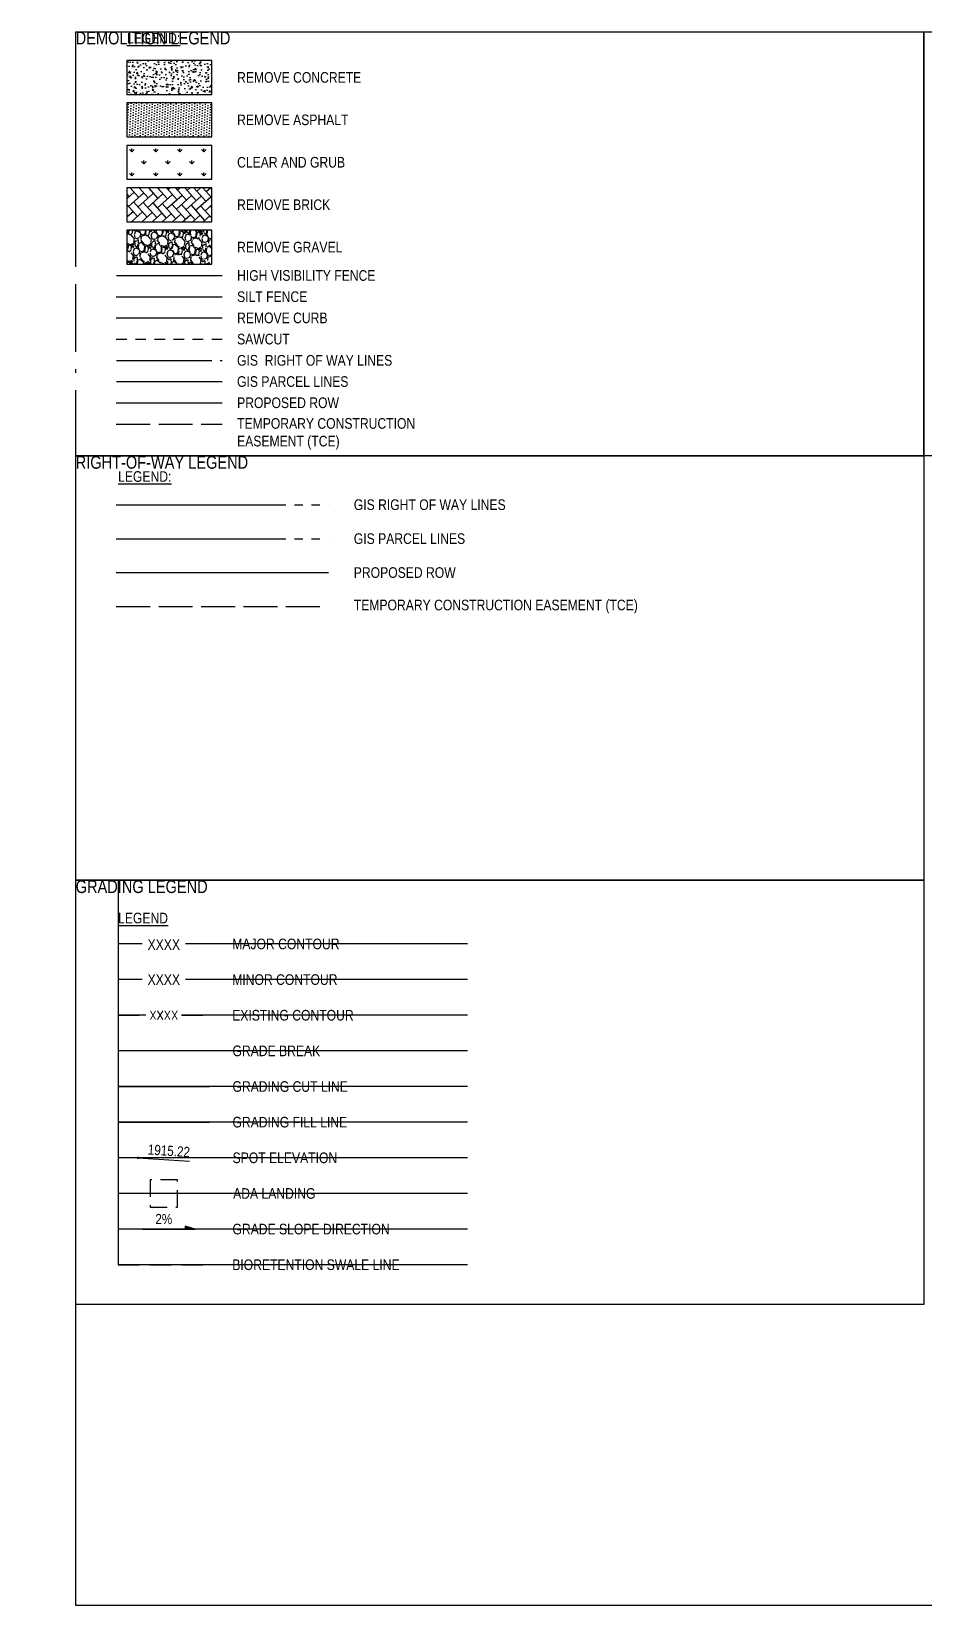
# Model space of a CAD drawing. Extents: x -0.5 to 31.5, y 0 to 18.5.
# Drawn here: x -0.52 to 10.01, y 0 to 18.55 of the extents above; entities that cross this region are included whole.
import ezdxf
from ezdxf.enums import TextEntityAlignment as Align

# ---------------------------------------------------------------- set-up
doc = ezdxf.new("R2010")
doc.units = 0
doc.header["$MEASUREMENT"] = 0
for name, pattern in [('07', [0.05, 0, -0.05]), ('DASHED2', [0.375, 0.25, -0.125]), ('HIDDEN2', [0.1875, 0.125, -0.0625]), ('PROPERT', [2.375000000000001, 2, -0.075, 0.075, -0.075, 0.075, -0.075]), ('TEMPESMT', [0.45, 0.4, -0.05])]:
    doc.linetypes.add(name, pattern=pattern)
for name, color, linetype in [('C-ANNO-TEXT', 42, 'Continuous'), ('CG-TOPO-BRKL-LINE', 2, '07'), ('CG-TOPO-CUT~-LINE', 22, 'CUT LETTER'), ('CG-TOPO-FILL-LINE', 72, 'FILL LETTER'), ('CG-TOPO-MAJR-LINE', 200, 'Continuous'), ('CG-TOPO-MAJR-TEXT', 202, 'Continuous'), ('CG-TOPO-MINR-LINE', 152, 'Continuous'), ('CG-TOPO-MINR-TEXT', 152, 'Continuous'), ('CG-TOPO-SPOT-SYMB', 125, 'Continuous'), ('CS-PVMT-RAMP-LNDG-LINE', 46, 'HIDDEN2'), ('CU-STRM-BIOR-LINE', 74, 'DASHED2'), ('DM-ASPH-REMV-HAT', 2, 'Continuous'), ('DM-CONC-REMV-HAT', 12, 'Continuous'), ('DM-GRAVELSURF-HAT', 9, 'Continuous'), ('DM-GRUB-HAT', 9, 'Continuous'), ('DM-REMV-LIN', 2, 'HASHED'), ('DM-SWCT-LIN', 2, 'HIDDEN2'), ('GIS-COUNTY-ROW', 15, 'PROPERT'), ('GN-ANNO', 2, 'Continuous'), ('GN-LIN', 2, 'Continuous'), ('SF-FENC-PROP-LIN', 11, 'FENCELINE3'), ('SF-FENCE-HVF-PROP-LIN', 11, 'HVF'), ('SV-ESMT-TEMP-LIN', 7, 'TEMPESMT'), ('SV-ROFW-PROP-LIN', 4, 'Continuous'), ('SV-TOPO-MINR-EXST', 140, 'DASHED2')]:
    doc.layers.add(name, color=color, linetype=linetype)
doc.layers.add('G-NPLT', color=151, linetype='Continuous', plot=False)
doc.layers.add('G-NPLT-LIN', color=151, linetype='Continuous', plot=False)
doc.styles.add('KPFF-GTXT', font='ARIALN.TTF', dxfattribs={"height": 0.12})
doc.styles.get("Standard").update_dxf_attribs({"font": 'ARIALN.TTF'})
doc.styles.add('UNIV', font='SIMPLEX')
doc.linetypes.add('CUT LETTER', pattern='A,0.75,-0.075,["C",Standard,S=0.08,R=0,X=-0.038,Y=-0.04],-0.075', length=0.9)
doc.linetypes.add('FENCELINE3', pattern='A,0.28,["X",Standard,S=0.14,R=0,X=0,Y=-0.07],0.28', length=0.56)
doc.linetypes.add('FILL LETTER', pattern='A,0.75,-0.075,["F",Standard,S=0.08,R=0,X=-0.038,Y=-0.04],-0.075', length=0.9)
doc.linetypes.add('HASHED', pattern='A,0.2,0,["/",Standard,S=0.08,R=0,X=-0.1,Y=-0.033]', length=0.2)
doc.linetypes.add('HVF', pattern='A,0.75,-0.15,["HVF",Standard,S=0.08,R=0,X=-0.1,Y=-0.04],-0.15', length=1.05)
doc.linetypes.add('XFEN', pattern='A,0.25,-0.08,["X",Standard,S=0.04,R=0,X=-0.062,Y=-0.016],0.008', length=0.338)

# ---------------------------------------------------------------- blocks, each defined once
blk = doc.blocks.new('*U277')
blk.add_hatch(color=256).paths.add_polyline_path([(0.25, 0.03445466947732712), (0.25, 0), (0.3701577119925332, -3.469446951953614e-18)])
blk.add_line((-0.25, 0), (0.3701577119925332, 0))
at = {"flags": 128}
blk.add_lwpolyline([(0.3701577119925332, 0), (0.25, 0.03445466947732712), (0.25, 0)], dxfattribs=at)
at = {"style": 'KPFF-GTXT', "flags": 8}
blk.add_attdef('SLOPE-TOP', text='', height=0.12, dxfattribs=at).set_placement((0, 0.312672848180197), align=Align.MIDDLE)
at = {"style": 'KPFF-GTXT'}
for tag, p in [('SLOPE-MID', (0, 0.1187256846202612)), ('SLOPE-BOTT', (0, -0.1187256846202612))]:
    blk.add_attdef(tag, text='', height=0.12, dxfattribs=at).set_placement(p, align=Align.MIDDLE)
blk = doc.blocks.new('DOT')
h = blk.add_hatch(color=0)
edge = h.paths.add_edge_path()
edge.add_arc((0, 0), 0.025, 0, 360)
blk = doc.blocks.new('*U278')
at = {"layer": 'CG-TOPO-SPOT-SYMB', "color": 7, "linetype": 'Continuous', "lineweight": -3}
blk.add_line((2527527.348233129, 267288.1955173556, 1915.217922717799), (2527539.546732388, 267288.1955173556, 1915.217922717799), dxfattribs=at)
at = {"layer": 'CG-TOPO-SPOT-SYMB', "color": 7, "linetype": 'Continuous', "lineweight": -3, "xscale": 11.99999994193127, "yscale": 11.99999994193127, "zscale": 11.99999994193127}
blk.add_blockref('DOT', (2527527.348233129, 267288.1955173556, 1915.217922717799), dxfattribs=at)
at = {"layer": 'CG-TOPO-SPOT-SYMB', "color": 7, "linetype": 'Continuous', "lineweight": -3, "insert": (2527529.548233118, 267289.0955173512, 1915.217922717799), "char_height": 2.399999988386254, "attachment_point": 7, "style": 'KPFF-GTXT'}
blk.add_mtext('1915.22', dxfattribs=at)

msp = doc.modelspace()

# ---------------------------------------------------------------- hatches: boundary and pattern name
at = {"layer": 'DM-ASPH-REMV-HAT'}
h = msp.add_hatch(dxfattribs=at)
h.set_pattern_fill('DOTS', color=256, scale=0.499999339250399, angle=-92.85091915887728)
h.set_pattern_definition([(267.1490808411227, (0.6036822175950154, 16.70601004326414), (0.0304341357688581, -0.01715993236258326), [0, -0.03124995870314994])])
h.paths.add_polyline_path([(0.6036822175950154, 17.70601004326414), (0.6036822175950154, 17.30601004326414), (1.603682217595015, 17.30601004326414), (1.603682217595015, 17.70601004326414)])
at = {"layer": 'DM-CONC-REMV-HAT'}
h = msp.add_hatch(dxfattribs=at)
h.set_pattern_fill('AR-CONC', color=256, scale=0.01999997357001596, angle=-92.8509191589838)
h.set_pattern_definition([(317.1490808410162, (0.6036822175950154, 16.60601004326414), (-0.01966979851377526, -0.1426500761332513), [0.01499998017751197, -0.1649997819526317]), (262.1490808410162, (0.6036822175950154, 16.60601004326414), (0.1516322592135859, 0.02023347864539638), [0.01199998414200957, -0.1319998255621053]), (7.600525301016206, (0.6020430678438875, 16.59412253709037), (0.1319624591744609, -0.122416596959206), [0.01274802155347743, -0.1402282370882517]), (313.3332808410162, (0.6436326579919656, 16.60402055003843), (-0.04367918779716196, -0.211537308411473), [0.02249997026626795, -0.2474996729289475]), (3.784716331016206, (0.6399927192875947, 16.58639244784151), (0.1852848174528064, -0.1963907935461432), [0.01912204313020187, -0.210342474032221]), (258.3332448310162, (0.6436326579919656, 16.60402055003843), (0.1852848173581814, -0.1963907934173865), [0.01799997621301436, -0.1979997385431577]), (288.1490808410161, (0.6326503012798761, 16.58454270314639), (-0.08636172265388167, -0.1152284602632914), [0.01499998017751197, -0.1649997819526317]), (233.1490808410163, (0.6326503012798761, 16.58454270314639), (0.1424299472446084, -0.05581617883918483), [0.01199998414200957, -0.1319998255621053]), (338.6005255810162, (0.6254534911065002, 16.57494033152413), (0.05606822434880171, -0.1710446376266043), [0.01274802115347796, -0.1402282370882517]), (304.6490808410162, (0.6036822175950154, 16.60601004326414), (0.0663753205810969, -0.005740408210824533), [0, -0.1303998276765035, 0, -0.1339998229191064, 0, -0.1324998249013552]), (274.6490808410162, (0.6036822175950154, 16.60601004326414), (0.07616773262392407, -0.05647211652382007), [0, -0.07639989903746096, 0, -0.1273998316410017, 0, -0.05049993326429029]), (234.6490808410162, (0.6059005025416764, 16.65055478430674), (-0.009815565896895483, -0.1064078432716905), [0, -0.0499999339250399, 0, -0.1559997938461245, 0, -0.2069997264496652]), (224.6490808410162, (0.6068952491545283, 16.67053000450521), (0.01419496598436951, -0.1174885124142388), [0, -0.06499991410255186, 0, -0.1035998630926827, 0, -0.1469998057396173])])
h.paths.add_polyline_path([(0.6036822175950154, 18.20601004326414), (0.6036822175950154, 17.80601004326414), (1.603682217595015, 17.80601004326414), (1.603682217595015, 18.20601004326414)])
h = msp.add_hatch(dxfattribs=at)
h.set_pattern_fill('AR-HBONE', color=256, scale=0.01999999999994161, angle=-93.31494529311512)
h.set_pattern_definition([(311.6850547068849, (158463.5359951294, -2493188.290475423), (0.1129477803291345, -0.006542088248169454), [0.2399999999992993, -0.07999999999976642]), (41.68505470688489, (158463.5891979755, -2493188.350220357), (0.1129477803291345, -0.006542088248169462), [0.2399999999992993, -0.07999999999976642])])
h.paths.add_polyline_path([(0.6036822175950154, 16.70601004326414), (0.6036822175950154, 16.30601004326414), (1.603682217595015, 16.30601004326414), (1.603682217595015, 16.70601004326414)])
at = {"layer": 'DM-GRAVELSURF-HAT'}
h = msp.add_hatch(dxfattribs=at)
h.set_pattern_fill('GRAVEL2', color=256, scale=0.2, angle=-93.31494529311512)
h.set_pattern_definition([(134.6978422108849, (0.1913386345431849, 0.01010134425042836), (-1.704469082027687, 1.701406814495503), [0.0269072, -2.66381760941474]), (91.65479543488485, (0.1724129390622201, 0.02922771480424194), (0.06088670457489068, -2.407549129136514), [0.0461736, -4.571184952245999]), (39.1955017848849, (0.1710795560966371, 0.075382043852199), (-2.311967762335998, -1.869439773279432), [0.03255760000000001, -3.22320651921994]), (173.9587437128849, (0.1256735238166337, 0.1561427535604928), (3.981742182138102, -0.4309631016480843), [0.0420476, -4.1627116083258]), (199.5187088848849, (0.08385944846047937, 0.1605680334510589), (2.453808678770674, 0.859548118484208), [0.04123099999999999, -4.081874625617659]), (263.9587437128849, (0.04499784030710333, 0.1467921337804945), (0.4309631016480845, 3.981742182138102), [0.0420476, -4.1627116083258]), (304.3792951735849, (0.04057256041653716, 0.1049780584243402), (-1.846309998462327, 2.711298469290687), [0.0556058, -5.5049697097832]), (338.9403830817849, (0.07197139527780536, 0.05908564979987582), (4.311683564641539, -1.652084997329151), [0.05249760000000001, -5.197264299362679]), (28.1146203218849, (0.1209625426544553, 0.04022119966955495), (2.688168694473611, 1.446979291507673), [0.04219000000000001, -4.1768146219458]), (81.92141301588492, (0.1581744438953142, 0.06010270881852471), (-0.3268791149712503, -2.184754000842109), [0.04816640000000001, -2.36015251575846]), (129.0824925048849, (0.1649433239429098, 0.1077910959049136), (-2.057540239348196, 2.523198003221885), [0.06228959999999999, -6.166675000958978]), (45.4991295408849, (0.1122276317474084, -0.04141029750798036), (1.278946332723753, 1.328268149890105), [0.02126019999999999, -2.104768962546939]), (78.15428909688488, (0.1271293974835045, -0.02624661134839146), (-0.5496742432656485, -2.572519820388238), [0.0404474, -4.0043022832314]), (131.6850547068849, (0.135432335569532, 0.01333951272481881), (-0.1996653534773184, 0.01156488740853662), [0.0282842, -0.25455851247462]), (109.8836452208849, (0.1602017201054095, 0.02592830097920754), (0.341506269911972, -1.021456542203731), [0.0152316, -1.50792302117278]), (198.4864641928849, (0.1550213016196871, 0.04025182234487693), (0.6105609478405496, 0.1649706912516554), [0.02154059999999999, -1.0554923614269]), (297.6488112389849, (0.1345921707756124, 0.03342169694663738), (0.3646360447290468, -0.6221258352490806), [0.0349858, -1.13120457896906]), (68.25010588388493, (0.1508273194772917, 0.002431054058269211), (-0.222795128294402, -0.3877658195461289), [0.0252982, -0.6071573320336798]), (283.0745950408848, (0.1617289363166388, 0.1560577273617293), (0.4833471863466309, -2.031348196998924), [0.03544, -3.50856902933388]), (337.0312306487849, (0.169746173131054, 0.1215363729001561), (-2.150059338617164, 0.9258751754035213), [0.0297322, -2.9434815494638]), (199.8836452208849, (0.1907603901727581, 0.0001180765765617375), (1.021456542203732, 0.341506269911971), [0.030463, -1.49269162117278]), (250.2955143728849, (0.1621133474414194, -0.01024276039488292), (0.7146449345173774, 1.961958872547699), [0.03544, -3.5085690293338]), (246.1290094868849, (0.03793641716069305, 0.1632279575550225), (0.4571551439973558, 0.9751969925695914), [0.034176, -1.6746247490635]), (201.4601952758849, (0.02410611396668716, 0.1319753942431617), (2.254143325293338, 0.871113005892749), [0.0286356, -2.8349286126552]), (333.4864641932849, (-0.00902061217865915, 0.00968631045032578), (0.9751969925695785, -0.4571551439973464), [0.030463, -1.49269162117278]), (284.0390793431849, (0.01823864406365507, -0.003912694995509336), (-0.6483178775983343, 2.641909144839458), [0.0335262, -3.319084722848]), (336.129009487285, (-0.003353817348475837, 0.1075223336542184), (-0.9751969925695753, 0.4571551439973515), [0.017088, -1.6917127490635]), (7.994987180884886, (-0.008326718934146906, 0.02166623165896572), (0.8102263013178668, 0.153405803843175), [0.010198, -1.00960590271856]), (72.64881123888493, (0.001772197613805059, 0.02308464082331219), (-0.2343600157029437, -0.5874311730234498), [0.041231, -0.7833901251235401]), (92.69406066388485, (0.01406844276937912, 0.06243946714835166), (0.0840164793919542, -2.008218422181864), [0.03821, -3.782784634908561]), (210.3751222328849, (0.1166222889626525, 0.03446253681340575), (0.4108955943631981, 0.1765355786602547), [0.0288444, -0.6922658550928]), (259.8422812938848, (0.09173725555268976, 0.01987709502424367), (-0.5959337928998096, -3.371181234297568), [0.05035880000000001, -4.98551252480566]), (327.630450607785, (0.08285607309623544, -0.02969229672283316), (-1.351397924707169, 0.8796156257690838), [0.0205912, -2.0385348281974]), (356.6850547068848, (0.1002477105387685, -0.04071640426346815), (0.2112302408858692, 0.1881004660687944), [0.012, -0.188]), (26.94149187088488, (0.02028970112186983, 0.06608582759564217), (-1.443917023975474, -0.7177072020495674), [0.0277848, -2.750703997889961]), (314.6978422110849, (0.04505908565774726, 0.07867461585003091), (1.704469082027682, -1.701406814495491), [0.0538144, -2.63691040941474]), (266.6850547068848, (0.0829104766196769, 0.04042187474240372), (0.1881004660687945, -0.2112302408858692), [0.052, -0.148]), (231.9899011758849, (0.07990360589345719, -0.01149111716170256), (-1.513306348426663, -1.915699322913587), [0.0316228, -3.1306548601684]), (160.7396588058849, (0.06043028871738745, -0.03640677324698732), (-0.7870965265007904, 0.2459249031114889), [0.0291204, -1.4269015778561]), (114.3310300708849, (0.03293973472690249, -0.0268010748706988), (-1.776920674011118, 3.909290590154669), [0.047413, -4.69389483645188]), (82.11113344688489, (0.01340517220018885, 0.01640078697448), (0.3500088897883174, 2.584084707796767), [0.05015979999999999, -4.965814681593779])])
h.paths.add_polyline_path([(0.6036822175950154, 16.20601004326414), (0.6036822175950154, 15.80601004326414), (1.603682217595015, 15.80601004326414), (1.603682217595015, 16.20601004326414)])
at = {"layer": 'DM-GRUB-HAT'}
h = msp.add_hatch(dxfattribs=at)
h.set_pattern_fill('GRASS', color=256, scale=0.2)
h.set_pattern_definition([(90, (-3.721476624660973, 0.5840300002910617), (-0.1414213562, 0.1414213562), [0.03750000000000001, -0.2453427126]), (45, (-3.721476624660973, 0.5840300002910617), (-0.1414213562373095, 0.1414213562373095), [0.03750000000000001, -0.1625]), (135, (-3.721476624660973, 0.5840300002910617), (-0.1414213562373095, -0.1414213562373095), [0.03750000000000001, -0.1625])])
h.paths.add_polyline_path([(0.6020098896697164, 17.20509693357162), (0.6020098896697164, 16.80509693357162), (1.602009889669716, 16.80509693357162), (1.602009889669716, 17.20509693357162)])

# ---------------------------------------------------------------- linework, layer by layer
at = {"layer": 'CG-TOPO-BRKL-LINE', "flags": 128}
msp.add_lwpolyline([(1.577515584158141, 6.535833329712034), (0.5000000000000018, 6.535833329712034)], dxfattribs=at)
at = {"layer": 'CG-TOPO-CUT~-LINE', "flags": 128}
msp.add_lwpolyline([(0.4999999999871267, 6.115833329714571), (1.57751558415122, 6.115833329712034)], dxfattribs=at)
at = {"layer": 'CG-TOPO-FILL-LINE', "flags": 128}
msp.add_lwpolyline([(0.4999999999861746, 5.695833329712034), (1.577515584150268, 5.695833329712034)], dxfattribs=at)
at = {"layer": 'CG-TOPO-MAJR-LINE', "flags": 128}
msp.add_lwpolyline([(1.577515584164095, 7.795833329712034), (0.5000000000000018, 7.795833329712034)], dxfattribs=at)
at = {"layer": 'CG-TOPO-MINR-LINE', "flags": 128}
msp.add_lwpolyline([(1.577515584164095, 7.375833329712034), (0.5000000000000018, 7.375833329712034)], dxfattribs=at)
at = {"layer": 'CS-PVMT-RAMP-LNDG-LINE', "linetype": 'DASHED2', "ltscale": 0.8}
msp.add_lwpolyline([(0.878757791304615, 4.695833328938019), (1.198757792848284, 4.695833328938019), (1.198757792836641, 5.01583333048605), (0.878757791304615, 5.01583333048605)], close=True, dxfattribs=at)
at = {"layer": 'CU-STRM-BIOR-LINE', "flags": 128}
msp.add_lwpolyline([(0.5000000000000018, 4.015833329712034), (1.580000000000002, 4.015833329712034)], dxfattribs=at)
at = {"layer": 'DM-REMV-LIN', "ltscale": 2, "flags": 128}
msp.add_lwpolyline([(0.4786822175950154, 15.17216355867382), (1.728682217595015, 15.17216355867382)], dxfattribs=at)
at = {"layer": 'DM-SWCT-LIN'}
msp.add_lwpolyline([(0.4786822175950154, 14.92216355867382), (1.728682217595015, 14.92216355867382)], dxfattribs=at)
at = {"layer": 'G-NPLT'}
for p, q in [((0.5, 8.545833329712032), (0.5000000000000018, 4.015833329712034)), ((4.619120469025702, 7.795833329712034), (0.5000000000000018, 7.795833329712034)), ((4.619120469025702, 7.375833329712034), (0.5000000000000018, 7.375833329712034)), ((4.619120469025702, 6.955833329712034), (0.5000000000000018, 6.955833329712034)), ((4.619120469025702, 6.535833329712034), (0.5000000000000018, 6.535833329712034)), ((4.619120469025702, 6.115833329712034), (0.5000000000000018, 6.115833329712034)), ((4.619120469025702, 5.695833329712034), (0.5000000000000018, 5.695833329712034)), ((4.619120469025702, 5.275833329712034), (0.5000000000000018, 5.275833329712034)), ((4.619120469025702, 4.855833329712034), (0.5000000000000018, 4.855833329712034)), ((4.619120469025702, 4.435833329712034), (0.5000000000000018, 4.435833329712034)), ((4.619120469025702, 4.015833329712033), (0.5000000000000018, 4.015833329712034)), ((4.619120469025702, 4.015833329712034), (0.5000000000000018, 4.015833329712034))]:
    msp.add_line(p, q, dxfattribs=at)
for points in [[(20, 13.54583332971203), (10, 13.54583332971203), (10, 18.54583332971203), (20, 18.54583332971203)], [(10, 8.545833329712032), (0, 8.545833329712032), (0, 13.54583332971203), (10, 13.54583332971203)], [(10, 3.545833329712032), (0, 3.545833329712032), (0, 8.545833329712032), (10, 8.545833329712032)]]:
    msp.add_lwpolyline(points, close=True, dxfattribs=at)
at = {"layer": 'G-NPLT-LIN'}
for points in [[(0.6036822175950154, 18.20601004326414), (0.6036822175950154, 17.80601004326414), (1.603682217595015, 17.80601004326414), (1.603682217595015, 18.20601004326414)], [(0.6036822175950154, 17.70601004326414), (0.6036822175950154, 17.30601004326414), (1.603682217595015, 17.30601004326414), (1.603682217595015, 17.70601004326414)], [(0.6036822175950154, 17.20601004326414), (0.6036822175950154, 16.80601004326414), (1.603682217595015, 16.80601004326414), (1.603682217595015, 17.20601004326414)], [(0.6036822175950154, 16.70601004326414), (0.6036822175950154, 16.30601004326414), (1.603682217595015, 16.30601004326414), (1.603682217595015, 16.70601004326414)]]:
    msp.add_lwpolyline(points, close=True, dxfattribs=at)
at = {"layer": 'GIS-COUNTY-ROW'}
for points in [[(-0.3963177824049846, 14.67216355867574), (2.603682217595015, 14.67216355867574)], [(-0.1463177824049837, 14.42216355867574), (2.353682217595015, 14.42216355867574)], [(0.4786822175950149, 12.97121036814456), (2.978682217595015, 12.97121036814456)], [(0.4786822175950149, 12.57121036814457), (2.978682217595015, 12.57121036814457)]]:
    msp.add_lwpolyline(points, dxfattribs=at)
at = {"layer": 'GN-LIN'}
for points in [[(0.6036822175950154, 18.20601004326414), (0.6036822175950154, 17.80601004326414), (1.603682217595015, 17.80601004326414), (1.603682217595015, 18.20601004326414)], [(0.6036822175950154, 17.70601004326414), (0.6036822175950154, 17.30601004326414), (1.603682217595015, 17.30601004326414), (1.603682217595015, 17.70601004326414)], [(0.6036822175950154, 17.20601004326414), (0.6036822175950154, 16.80601004326414), (1.603682217595015, 16.80601004326414), (1.603682217595015, 17.20601004326414)], [(0.6036822175950154, 16.70601004326414), (0.6036822175950154, 16.30601004326414), (1.603682217595015, 16.30601004326414), (1.603682217595015, 16.70601004326414)], [(0.6036822175950154, 16.20601004326414), (0.6036822175950154, 15.80601004326414), (1.603682217595015, 15.80601004326414), (1.603682217595015, 16.20601004326414)]]:
    msp.add_lwpolyline(points, close=True, dxfattribs=at)
at = {"layer": 'SF-FENC-PROP-LIN', "linetype": 'XFEN', "ltscale": 3, "flags": 128}
msp.add_lwpolyline([(0.4786822175950154, 15.42216355867382), (1.728682217595015, 15.42216355867382)], dxfattribs=at)
at = {"layer": 'SF-FENCE-HVF-PROP-LIN', "ltscale": 1.2}
msp.add_lwpolyline([(0.08872374752536415, 15.67216355867382), (2.118640687664667, 15.67216355867382)], dxfattribs=at)
at = {"layer": 'SV-ESMT-TEMP-LIN', "flags": 128}
for points in [[(0.4786822175950154, 13.92216355867382), (1.728682217595015, 13.92216355867382)], [(0.4786822175950149, 11.77121036814457), (2.978682217595015, 11.77121036814457)]]:
    msp.add_lwpolyline(points, dxfattribs=at)
at = {"layer": 'SV-ROFW-PROP-LIN'}
for points in [[(0.4786822175950154, 14.17216355867382), (1.728682217595015, 14.17216355867382)], [(0.4786822175950149, 12.17121036814457), (2.978682217595015, 12.17121036814457)]]:
    msp.add_lwpolyline(points, dxfattribs=at)
at = {"layer": 'SV-TOPO-MINR-EXST'}
msp.add_line((0.4996406321995916, 6.955833329712034), (1.577515584164095, 6.955833329712034), dxfattribs=at)

# ---------------------------------------------------------------- block references
at = {"layer": 'C-ANNO-TEXT'}
msp.add_blockref('*U277', (1.038757792048807, 4.435833329712034), dxfattribs=at).add_auto_attribs({'SLOPE-MID': '2%'})
at = {"layer": 'CG-TOPO-SPOT-SYMB', "color": 7, "linetype": 'Continuous', "lineweight": -3, "xscale": 0.05000000024195304, "yscale": 0.05000000024195304, "zscale": 0.05000000024195304, "rotation": 356.2066055253208}
msp.add_blockref('*U278', (-126982.9300502292, -4968.936847910115, -95.76089659928272), dxfattribs=at)

# ---------------------------------------------------------------- texts
at = {"layer": 'G-NPLT', "char_height": 0.15, "attachment_point": 1}
for s, insert in [('DEMOLITION LEGEND', (0, 18.54583332971203)), ('RIGHT-OF-WAY LEGEND', (0, 13.54583332971203)), ('GRADING LEGEND', (0, 8.545833329712032))]:
    msp.add_mtext_dynamic_manual_height_columns(s, width=2.553444545250386, gutter_width=0.75, heights=[0], dxfattribs=dict(at, insert=insert))
at = {"layer": 'GN-ANNO'}
msp.add_text('%%ULEGEND', height=0.125, dxfattribs=at).set_placement((0.5000000000000018, 8.163480783330735), align=Align.TOP_LEFT)
for s, p in [('MAJOR CONTOUR', (1.845643992875633, 7.795833329712034)), ('MINOR CONTOUR', (1.845643992875633, 7.375833329712034)), ('EXISTING CONTOUR', (1.844961864635524, 6.955833329712034)), ('GRADE BREAK ', (1.848372505836069, 6.535833329712033)), ('GRADING CUT LINE', (1.848372505836069, 6.115833329712034)), ('GRADING FILL LINE', (1.848372505836069, 5.695833329712034)), ('SPOT ELEVATION', (1.849822028346301, 5.275833329712034)), ('ADA LANDING', (1.856302246627338, 4.855833329712034)), ('GRADE SLOPE DIRECTION', (1.848372505836069, 4.435833329712034)), ('BIORETENTION SWALE LINE', (1.845729258905648, 4.015833329712034))]:
    msp.add_text(s, height=0.125, dxfattribs=at).set_placement(p, align=Align.MIDDLE_LEFT)
at = {"layer": 'GN-ANNO', "char_height": 0.125}
for s, width, insert, attachment_point in [('{\\LLEGEND:}', 2.444953169553941, (0.603682217595015, 18.53177376236999), 1), ('REMOVE CONCRETE', 1.828577385571066, (1.902889981934496, 18.00601004326414), 4), ('REMOVE ASPHALT', 1.647094857976128, (1.902889981934496, 17.50601004326414), 4), ('CLEAR AND GRUB', 1.539339424114218, (1.902889981934496, 17.00601004326414), 4), ('REMOVE BRICK', 1.539339424114218, (1.902889981934496, 16.50601004326414), 4), ('REMOVE GRAVEL', 1.539339424114218, (1.902889981934496, 16.00601004326414), 4), ('SILT FENCE', 1.318157556987387, (1.902889981993323, 15.42216355867382), 4), ('REMOVE CURB', 1.318157556987387, (1.902889981993323, 15.17216355867382), 4), ('SAWCUT', 1.318157556987387, (1.902889981993323, 14.92216355867382), 4), ('TEMPORARY CONSTRUCTION \\PEASEMENT (TCE)', 4.246938859167528, (1.902889981993323, 13.80637623994076), 4), ('{\\LLEGEND:}', 2.444953169553941, (0.5, 13.36634847620735), 1), ('GIS RIGHT OF WAY LINES', 2.541377938690747, (3.278682217595016, 12.97121036814456), 4), ('GIS PARCEL LINES', 1.589900109971893, (3.278682217595016, 12.57121036814457), 4), ('PROPOSED ROW', 1.589900109971893, (3.278682217595016, 12.17121036814457), 4), ('TEMPORARY CONSTRUCTION EASEMENT (TCE)', 4.246938859167528, (3.278682217595016, 11.77121036814457), 4)]:
    msp.add_mtext_dynamic_manual_height_columns(s, width=width, gutter_width=0.75, heights=[0], dxfattribs=dict(at, insert=insert, attachment_point=attachment_point))

# ---------------------------------------------------------------- next in the draw order: wipeouts: each hides what was drawn before it
at = {"color": 250}
msp.add_wipeout([(1.728682217595015, 14.522163558673808), (2.728682217595015, 14.522163558673808), (2.728682217595015, 14.32216355867381), (1.728682217595015, 14.32216355867381)], dxfattribs=at).dxf.layer = 'GN-ANNO'

# ---------------------------------------------------------------- next in the draw order: linework, layer by layer
at = {"layer": 'G-NPLT'}
for points in [[(0, 18.54583332971203), (31.5, 18.54583332971203), (31.5, -1.77635683940025e-15), (0, 0)], [(10, 13.54583332971203), (0, 13.54583332971203), (0, 18.54583332971203), (10, 18.54583332971203)]]:
    msp.add_lwpolyline(points, close=True, dxfattribs=at)

# ---------------------------------------------------------------- next in the draw order: texts
at = {"layer": 'GN-ANNO', "char_height": 0.125, "attachment_point": 4}
for s, insert in [('GIS PARCEL LINES', (1.902048357296735, 14.42216355867381)), ('PROPOSED ROW', (1.902889981993323, 14.17216355867382))]:
    msp.add_mtext_dynamic_manual_height_columns(s, width=1.589900109971893, gutter_width=0.75, heights=[0], dxfattribs=dict(at, insert=insert))

# ---------------------------------------------------------------- next in the draw order: texts
at = {"layer": 'CG-TOPO-MAJR-TEXT', "insert": (1.038672526038326, 7.850354752607064), "char_height": 0.125, "width": 0.3839017735337202, "attachment_point": 2, "style": 'KPFF-GTXT', "bg_fill": 3, "box_fill_scale": 1.5, "bg_fill_color": 256, "bg_fill_transparency": 0}
msp.add_mtext('XXXX', dxfattribs=at)
at = {"layer": 'CG-TOPO-MINR-TEXT', "insert": (1.038672526041999, 7.438413961079158), "char_height": 0.125, "width": 0.3839017735337202, "attachment_point": 2, "style": 'KPFF-GTXT', "bg_fill": 3, "box_fill_scale": 1.5, "bg_fill_color": 256, "bg_fill_transparency": 0}
msp.add_mtext('XXXX', dxfattribs=at)
at = {"layer": 'SV-TOPO-MINR-EXST', "insert": (1.038578108181843, 6.955833329712034), "char_height": 0.1, "width": 0.3158571428571417, "attachment_point": 5, "style": 'UNIV', "bg_fill": 3, "box_fill_scale": 1.5, "bg_fill_color": 256, "bg_fill_transparency": 0}
msp.add_mtext('XXXX', dxfattribs=at)

# ---------------------------------------------------------------- next in the draw order: wipeouts: each hides what was drawn before it
at = {"color": 250}
for points in [[(-0.5213177824343977, 15.77216355867189), (0.47868221756560225, 15.77216355867189), (0.47868221756560225, 15.57216355867189), (-0.5213177824343977, 15.57216355867189)], [(1.728682217595015, 15.77216355867189), (2.728682217595015, 15.77216355867189), (2.728682217595015, 15.57216355867189), (1.728682217595015, 15.57216355867189)], [(-0.5213177824343975, 14.772163558673808), (0.4786822175656025, 14.772163558673808), (0.4786822175656025, 14.57216355867381), (-0.5213177824343975, 14.57216355867381)], [(1.728682217595015, 14.772163558673808), (2.728682217595015, 14.772163558673808), (2.728682217595015, 14.57216355867381), (1.728682217595015, 14.57216355867381)]]:
    msp.add_wipeout(points, dxfattribs=at).dxf.layer = 'GN-ANNO'

# ---------------------------------------------------------------- next in the draw order: texts
at = {"layer": 'GN-ANNO', "char_height": 0.125, "attachment_point": 4}
for s, width, insert in [('HIGH VISIBILITY FENCE', 1.634646361748707, (1.902889981993323, 15.67216355867382)), ('GIS  RIGHT OF WAY LINES', 2.541377938690747, (1.90211786935106, 14.67166246797424))]:
    msp.add_mtext_dynamic_manual_height_columns(s, width=width, gutter_width=0.75, heights=[0], dxfattribs=dict(at, insert=insert))

# ---------------------------------------------------------------- next in the draw order: wipeouts: each hides what was drawn before it
at = {"color": 250}
msp.add_wipeout([(-0.5213177824343975, 14.522163558673808), (0.4786822175656025, 14.522163558673808), (0.4786822175656025, 14.32216355867381), (-0.5213177824343975, 14.32216355867381)], dxfattribs=at).dxf.layer = 'GN-ANNO'

doc.saveas('drawing.dxf')
